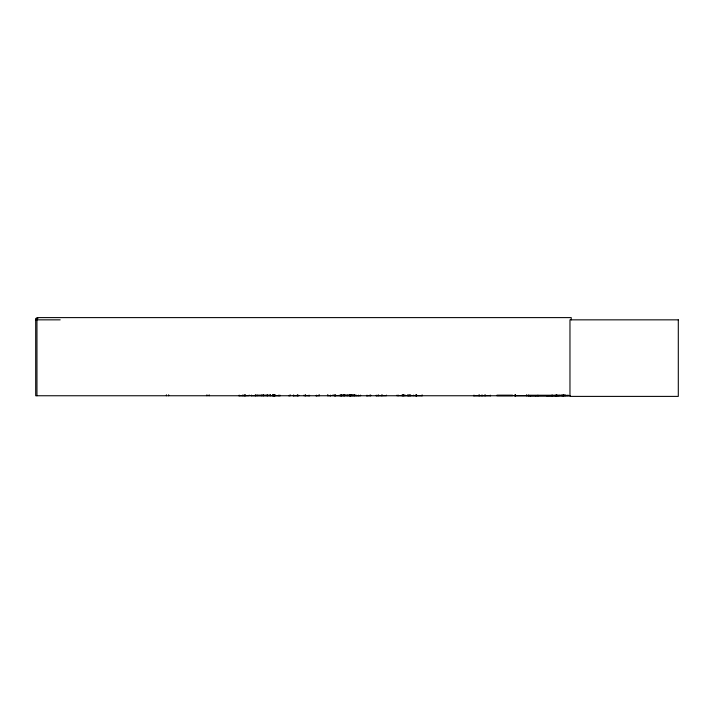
<?xml version="1.0" encoding="UTF-8"?>
<svg xmlns="http://www.w3.org/2000/svg" width="714" height="714" viewBox="0 0 714 714"><rect width="100%" height="100%" fill="white"/><g stroke="black" fill="none" stroke-linecap="round" stroke-linejoin="round"><path stroke-width="1.07" d="M267.313 395.726L267.313 395.119M278.79 395.726L278.799 395.119M335.723 395.726L335.723 395.119M344.71 395.726L344.719 395.119M347.2 395.726L347.209 395.119M356.197 395.726L356.197 395.119M410.488 395.752L410.496 395.119M421.965 395.726L421.974 395.119M515.169 395.726L515.196 395.119M345.531 395.119L345.567 395.529M347.075 395.654L347.093 395.119M358.249 395.752L358.374 395.119M334.866 395.654L334.911 395.119M408.533 395.654L408.524 395.119L408.578 395.752M238.878 395.752L249.097 395.672L249.177 395.119M473.56 395.752L490.58 395.672M293.159 395.752L298.568 395.672M366.469 395.752L370.602 395.672M370.191 395.672L370.057 394.958M315.918 395.752L319.087 395.672L319.087 394.958M273.703 395.654L273.73 395.172M288.697 395.752L289.099 395.672M341.167 395.752L341.265 394.958M514.303 395.752L527.61 395.69M528.03 395.726L528.19 395.244L565.426 395.244L565.649 395.708L564.872 395.244L564.72 395.726M530.663 395.734L530.475 395.476M535.625 395.476L535.777 395.752M535.991 395.726L536.178 395.476M555.046 395.726L555.197 395.244L555.421 395.708M555.412 395.734L555.751 395.244L555.965 395.734M557.67 395.734L557.464 395.244L558.196 395.752M565.426 395.244L564.872 395.449M376.037 395.672L386.408 395.672L386.479 395.119M376.233 395.672L376.269 395.172L376.305 395.752M530.636 395.752L530.975 395.476M537.678 395.743L537.865 395.244L538.57 395.726M563.007 395.726L563.168 395.244L563.319 395.726M551.993 395.672L552.056 395.172M250.971 395.672L280.218 395.69M293.588 395.672L293.668 395.172M366.925 395.672L366.996 395.172L367.076 395.752M316.391 395.672L316.463 395.172L316.543 395.752M273.301 395.672L273.266 394.958M37.931 318.408L35.7 318.408L35.7 395.752L570.111 395.752M35.7 319.845L60.19 319.845M256.317 395.253L270.499 395.253M341.203 395.253L355.385 395.253M496.882 395.253L512.616 395.253M567.184 395.413L546.424 395.734M256.29 395.44L270.526 395.44M341.176 395.458L355.411 395.458M496.855 395.458L512.643 395.458M567.184 395.565L528.369 395.752L528.744 395.244L528.958 395.708L528.19 395.244M304.084 395.752L304.084 395.119L304.155 395.592L309.635 395.726M331.019 395.726L327.86 395.672L327.86 394.958M334.357 395.654L360.641 395.726L360.525 395.119M397.046 395.592L422.233 395.726L422.224 395.119M496.873 395.708L512.634 395.708M527.958 395.69L568.674 395.672M350.699 395.752L350.645 394.958M272.855 395.752L272.864 394.958M526.986 395.119L527.146 395.672M403.945 395.672L403.803 394.958M403.356 395.119L403.348 395.592M351.44 395.69L351.404 394.797M350.976 395.672L350.895 395.172M335.518 395.672L335.437 395.172M330.555 395.672L330.484 395.172L330.403 395.752M382.177 395.672L382.16 394.958M378.509 395.672L378.643 394.958M267.232 395.672L267.17 395.172M490.304 395.672L490.25 395.172L490.197 395.752M269.981 395.654L269.928 395.119M405.213 395.654L405.168 395.119M413.674 395.654L413.629 395.119M350.101 395.672L350.253 394.958L350.262 395.752M339.293 395.654L339.248 395.119M349.271 395.672L349.503 394.958M410.746 395.672L410.737 395.119M571.227 319.845L571.227 317.605L36.958 317.605L36.958 395.752M568.21 395.119L568.21 395.752M567.166 395.145L567.184 395.734M563.837 394.958L563.837 395.752M563.596 394.958L563.596 395.752M561.249 395.119L561.249 395.752M559.08 395.119L559.08 395.752M556.733 394.958L556.733 395.752M556.492 394.958L556.492 395.752M552.118 395.119L552.118 395.752M526.405 395.119L526.405 395.752M515.526 395.119L515.526 395.752M515.446 395.172L515.294 395.726L515.267 395.119M514.937 395.119L514.937 395.752L514.865 395.172M485.208 394.958L485.208 395.752M484.904 394.958L484.904 395.752M482.575 395.119L482.575 395.752M481.611 395.119L481.611 395.752M479.272 394.958L479.272 395.752M478.978 394.958L478.978 395.752M473.989 395.119L473.989 395.752M416.655 394.958L416.655 395.752M416.467 394.958L416.467 395.752M416.253 394.958L416.253 395.752M416.066 394.958L416.066 395.752M415.343 395.119L415.343 395.752M409.836 394.958L409.836 395.752M409.488 394.958L409.488 395.752M408.087 394.958L408.087 395.752M407.73 394.958L407.73 395.752M404.16 394.958L404.16 395.752M403.285 395.119L403.312 395.752M402.982 394.958L402.982 395.752M402.589 394.958L402.589 395.752M402.044 394.958L402.044 395.752M398.26 395.119L398.26 395.752M397.046 395.119L397.046 395.752M381.811 394.958L381.624 395.752M377.956 395.119L377.956 395.752M370.753 395.119L370.753 395.752M354.84 394.958L354.84 395.752M354.447 394.958L354.447 395.752M353.162 394.958L353.162 395.752M352.778 394.958L352.778 395.752M350.744 395.119L350.815 395.752M349.878 395.119L349.878 395.752M349.244 395.119L349.244 395.752L349.173 394.797M344.264 394.958L344.264 395.752M343.898 394.958L343.898 395.752M343.122 394.958L343.113 395.752M341.801 395.119L341.881 395.752M341.658 394.958L341.676 395.752M340.89 394.958L340.89 395.752M340.516 394.958L340.516 395.752M335.366 395.119L335.285 395.752M334.259 395.119L334.259 395.752M334.045 394.958L334.179 395.752M332.938 394.958L332.947 395.752M327.762 394.958L327.699 395.752M319.176 394.958L319.238 395.752M309.064 395.119L309.064 395.752M305.512 394.958L305.512 395.752M305.333 394.958L305.333 395.752M298.72 395.119L298.72 395.752M297.461 394.958L297.461 395.752M297.292 394.958L297.292 395.752M293.74 395.119L293.74 395.752M290.571 394.958L290.571 395.752M279.915 395.119L279.915 395.752M275.122 394.958L275.122 395.752M274.854 394.797L274.854 395.752M274.462 394.958L274.462 395.752M274.114 394.958L274.114 395.752M274.015 394.958L274.015 395.752M273.881 395.119L273.81 395.752M272.623 394.797L272.703 395.752M270.392 394.797L270.392 395.752M267.098 395.119L267.098 395.752M263.287 394.958L263.287 395.752M263.091 394.958L263.091 395.752M261.511 395.119L261.511 395.752M257.067 395.119L257.067 395.752M255.487 394.958L255.487 395.752M255.291 394.958L255.291 395.752M251.48 395.119L251.48 395.752M245.197 394.797L245.197 395.752M244.991 394.958L244.991 395.752M244.643 394.958L244.643 395.752M242.965 394.797L242.965 395.752M239.19 395.119L239.19 395.752M209.148 394.797L209.148 395.752M206.917 394.797L206.917 395.752M168.647 394.797L168.647 395.752M166.416 394.797L166.416 395.752M526.664 395.592L526.664 395.119L526.736 395.592M562.614 395.244L562.793 395.752L562.614 395.244M678.3 319.845L569.968 319.845L569.968 396.395L678.3 396.395L678.3 319.845M289.331 395.752L289.331 395.119L289.259 395.752"/></g></svg>
